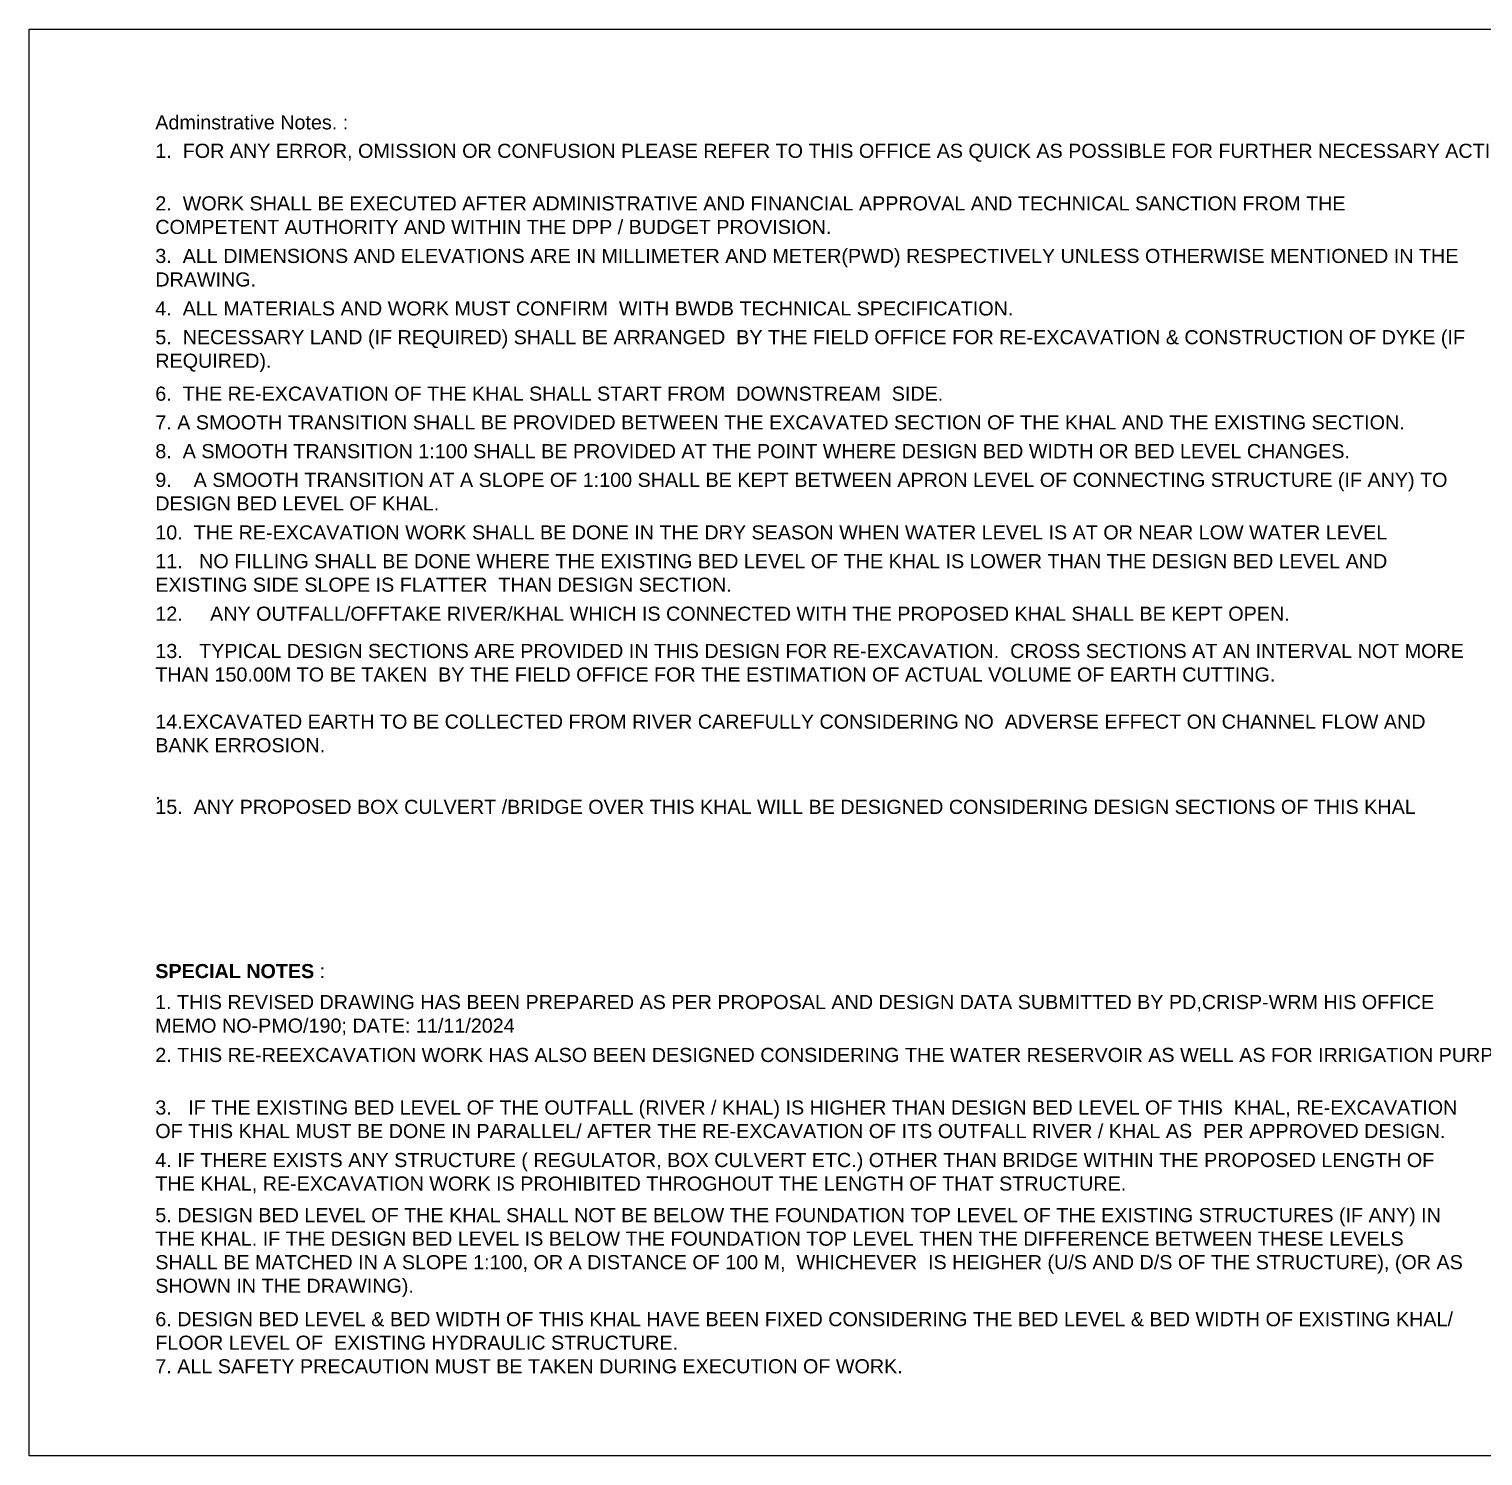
# Model space of a CAD drawing. Header units: inches. Extents: x 85948 to 293477, y -21150 to 8018.
# Drawn here: x 122516 to 128281, y -15293 to -9637 of the extents above; entities that cross this region are included whole.
import ezdxf

# ---------------------------------------------------------------- set-up
doc = ezdxf.new("R2010")
doc.units = ezdxf.units.IN
doc.header["$LTSCALE"] = 7
doc.header["$MEASUREMENT"] = 0
doc.styles.get("Standard").update_dxf_attribs({"font": 'arial.ttf'})

msp = doc.modelspace()

# ---------------------------------------------------------------- linework, layer by layer
msp.add_lwpolyline([(122515.6, -9637.4), (130515.6, -9637.4), (130515.6, -15293.4), (122515.6, -15293.4)], close=True)

# ---------------------------------------------------------------- texts
at = {"char_height": 56, "width": 5200, "attachment_point": 1}
for s, insert in [('Adminstrative Notes. :', (123016.2, -9979)), ('1.  FOR ANY ERROR, OMISSION OR CONFUSION PLEASE REFER TO THIS OFFICE AS QUICK AS POSSIBLE FOR FURTHER NECESSARY ACTION', (123016.2, -10091.9)), ('2.  WORK SHALL BE EXECUTED AFTER ADMINISTRATIVE AND FINANCIAL APPROVAL AND TECHNICAL SANCTION FROM THE COMPETENT AUTHORITY AND WITHIN THE DPP / BUDGET PROVISION. ', (123016.2, -10300.2)), ('3.  ALL DIMENSIONS AND ELEVATIONS ARE IN MILLIMETER AND METER(PWD) RESPECTIVELY UNLESS OTHERWISE MENTIONED IN THE DRAWING.', (123016.2, -10508.5)), ('4.  ALL MATERIALS AND WORK MUST CONFIRM  WITH BWDB TECHNICAL SPECIFICATION.', (123016.2, -10716.7)), ('5.  NECESSARY LAND (IF REQUIRED) SHALL BE ARRANGED  BY THE FIELD OFFICE FOR RE-EXCAVATION & CONSTRUCTION OF DYKE (IF REQUIRED).', (123016.2, -10830.7)), ('6.  THE RE-EXCAVATION OF THE KHAL SHALL START FROM  DOWNSTREAM  SIDE.', (123016.2, -11054.5)), ('7. A SMOOTH TRANSITION SHALL BE PROVIDED BETWEEN THE EXCAVATED SECTION OF THE KHAL AND THE EXISTING SECTION.', (123016.2, -11168.4)), ('8.  A SMOOTH TRANSITION 1:100 SHALL BE PROVIDED AT THE POINT WHERE DESIGN BED WIDTH OR BED LEVEL CHANGES.', (123016.2, -11282.4)), ('9.    A SMOOTH TRANSITION AT A SLOPE OF 1:100 SHALL BE KEPT BETWEEN APRON LEVEL OF CONNECTING STRUCTURE (IF ANY) TO DESIGN BED LEVEL OF KHAL.', (123016.2, -11396.3)), ('10.  THE RE-EXCAVATION WORK SHALL BE DONE IN THE DRY SEASON WHEN WATER LEVEL IS AT OR NEAR LOW WATER LEVEL', (123016.2, -11604.6)), ('11.   NO FILLING SHALL BE DONE WHERE THE EXISTING BED LEVEL OF THE KHAL IS LOWER THAN THE DESIGN BED LEVEL AND EXISTING SIDE SLOPE IS FLATTER  THAN DESIGN SECTION.', (123016.2, -11718.5)), ('12.     ANY OUTFALL/OFFTAKE RIVER/KHAL WHICH IS CONNECTED WITH THE PROPOSED KHAL SHALL BE KEPT OPEN.', (123016.2, -11926.8)), ('13.   TYPICAL DESIGN SECTIONS ARE PROVIDED IN THIS DESIGN FOR RE-EXCAVATION.  CROSS SECTIONS AT AN INTERVAL NOT MORE THAN 150.00M TO BE TAKEN  BY THE FIELD OFFICE FOR THE ESTIMATION OF ACTUAL VOLUME OF EARTH CUTTING. ^J^J14.EXCAVATED EARTH TO BE COLLECTED FROM RIVER CAREFULLY CONSIDERING NO  ADVERSE EFFECT ON CHANNEL FLOW AND BANK ERROSION.^J^J.', (123016.2, -12074.6)), ('15.  ANY PROPOSED BOX CULVERT /BRIDGE OVER THIS KHAL WILL BE DESIGNED CONSIDERING DESIGN SECTIONS OF THIS KHAL', (123016.2, -12692.5)), ('{\\fArial|b1|i0|c0|p34;SPECIAL NOTES} :', (123016.2, -13343.5)), ('1. THIS REVISED DRAWING HAS BEEN PREPARED AS PER PROPOSAL AND DESIGN DATA SUBMITTED BY PD,CRISP-WRM HIS OFFICE MEMO NO-PMO/190; DATE: 11/11/2024', (123015.5, -13466.3)), ('2. THIS RE-REEXCAVATION WORK HAS ALSO BEEN DESIGNED CONSIDERING THE WATER RESERVOIR AS WELL AS FOR IRRIGATION PURPOSE.  ', (123016.2, -13675.9)), ('3.   IF THE EXISTING BED LEVEL OF THE OUTFALL (RIVER / KHAL) IS HIGHER THAN DESIGN BED LEVEL OF THIS  KHAL, RE-EXCAVATION OF THIS KHAL MUST BE DONE IN PARALLEL/ AFTER THE RE-EXCAVATION OF ITS OUTFALL RIVER / KHAL AS  PER APPROVED DESIGN.^J', (123016.2, -13884.2)), ('4. IF THERE EXISTS ANY STRUCTURE ( REGULATOR, BOX CULVERT ETC.) OTHER THAN BRIDGE WITHIN THE PROPOSED LENGTH OF THE KHAL, RE-EXCAVATION WORK IS PROHIBITED THROGHOUT THE LENGTH OF THAT STRUCTURE.', (123016.2, -14092.4)), ('5. DESIGN BED LEVEL OF THE KHAL SHALL NOT BE BELOW THE FOUNDATION TOP LEVEL OF THE EXISTING STRUCTURES (IF ANY) IN THE KHAL. IF THE DESIGN BED LEVEL IS BELOW THE FOUNDATION TOP LEVEL THEN THE DIFFERENCE BETWEEN THESE LEVELS SHALL BE MATCHED IN A SLOPE 1:100, OR A DISTANCE OF 100 M,  WHICHEVER  IS HEIGHER (U/S AND D/S OF THE STRUCTURE), (OR AS SHOWN IN THE DRAWING).^J', (123016.2, -14310.8)), ('6. DESIGN BED LEVEL & BED WIDTH OF THIS KHAL HAVE BEEN FIXED CONSIDERING THE BED LEVEL & BED WIDTH OF EXISTING KHAL/ FLOOR LEVEL OF  EXISTING HYDRAULIC STRUCTURE.\\P7. ALL SAFETY PRECAUTION MUST BE TAKEN DURING EXECUTION OF WORK.', (123016.2, -14723.3))]:
    msp.add_mtext(s, dxfattribs=dict(at, insert=insert))

doc.saveas('drawing.dxf')
